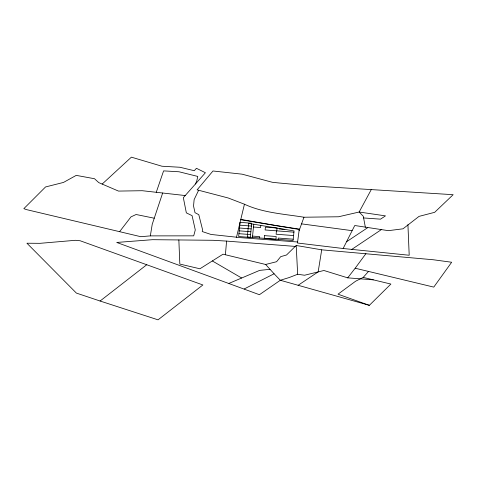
<?xml version="1.0" encoding="UTF-8"?>
<svg xmlns="http://www.w3.org/2000/svg" width="477" height="477" viewBox="0 0 477 477"><rect width="100%" height="100%" fill="white"/><g stroke="black" fill="none" stroke-linecap="round" stroke-linejoin="round"><path stroke-width="0.72" d="M225.394 254.754L226.587 241.094L295.245 246.418M252.416 237.415L253.758 224.244M259.53 237.957L259.667 236.634L252.554 236.091M260.806 225.412L260.585 227.559L253.472 227.016M276.463 230.826L276.117 234.231L293.582 235.56M276.773 230.85L277.059 228.018L265.415 227.13L265.129 229.968L293.927 232.156M278.163 239.371L278.3 238.053L293.218 239.186M279.266 228.483L279.218 228.978L284.835 229.407M226.587 241.094L213.124 240.289L152.467 239.692L116.716 242.447L259.416 294.708L280.315 280.267L289.33 277.501L297.666 274.245L304.535 275.241L323.931 270.495L347.697 277.852L355.18 268.223L433.772 287.106L451.659 262.249L433.343 259.762L321.707 249.829L318.153 271.89L298.137 285.288M102.161 184.074L131.396 157.16L161.93 166.229L179.895 167.254L194.294 170.706L196.423 168.286L205.408 172.74L185.219 195.552L142.247 190.711L118.499 191.086L98.775 182.619L94.512 178.726L76.231 175.375L63.489 182.435L45.542 186.954L23.85 208.652L26.384 209.582L140.798 236.699L150.333 235.882L152.235 224.262L162.657 193.012M363.605 217.953L380.521 219.158L385.47 215.866L359.145 212.026L338.497 216.773L303.974 217.226L299.085 230.665M240.712 219.73L299.246 229.455L297.457 243.014L343.13 248.505L354.757 225.508L388.379 230.665L403.011 228.811L419.027 216.385L434.678 212.319L453.15 194.688L309.364 185.75L279.433 183.031L272.319 182.28L242.137 174.177L212.98 170.987L197.102 189.858L228.191 197.979L244.445 204.216L236.473 237.343L297.594 241.994M156.259 192.291L163.593 170.885L178.994 171.768L197.746 176.424L196.834 180.723L195.457 184.015M198.629 190.257L194.133 199.601L193.543 206.016L195.004 212.676L198.79 214.668L202.558 229.67L202.218 231.536L210.989 234.451L236.509 237.2M371.285 189.572L359.145 212.026L363.289 216.278L365.364 227.273M355.18 268.223L365.919 253.627M119.596 231.673L130.978 216.88L136.094 214.507L154.25 218.21M185.219 195.552L183.341 197.687L186.34 212.867L192.082 215.652L195.284 229.938L193.704 235.847L150.333 235.882M363.194 277.405L390.878 284.059L369.341 305.334L338.008 294.19L355.586 281.239L363.194 277.405L368.518 271.431M321.707 249.829L296.193 245.482L286.54 254.986L280.697 256.656L276.588 261.718L265.623 264.473L223.039 254.187L199.917 268.784L179.829 264.073L178.851 239.949M146.791 264.699L100.087 301.023L76.386 293.087L26.933 243.228L40.032 243.324L75.414 240.301L80.13 240.748L202.88 284.966L158.036 319.84L100.087 301.023M351.686 249.465L381.344 229.628M346.505 241.773L367.779 227.624M244.254 288.931L274.096 273.78L280.315 280.267L369.341 305.334M229.014 283.374L259.667 270.376L270.036 269.314M373.33 279.844L347.697 277.852M239.794 225.18L251.439 226.068M239.508 228.018L251.152 228.9M239.221 230.85L250.866 231.739M238.935 233.688L250.58 234.571M343.13 248.505L409.2 255.249L407.924 224.661M301.607 223.874L352.08 230.665M303.974 217.226C283.976 213.982 263.071 212.891 244.445 204.216M299.747 229.181L276.278 225.597L240.796 219.396M212.337 260.949L241.648 278.008M265.623 264.473L274.096 273.78M296.193 245.482L297.666 274.245M240.08 222.348L238.643 236.52L250.288 237.409L251.725 223.23L240.08 222.348M248.666 223.397L247.283 237.027L293.081 240.509L294.053 230.934L248.666 223.397M264.55 235.638L264.264 238.47L275.909 239.359L276.195 236.52L264.55 235.638"/></g></svg>
